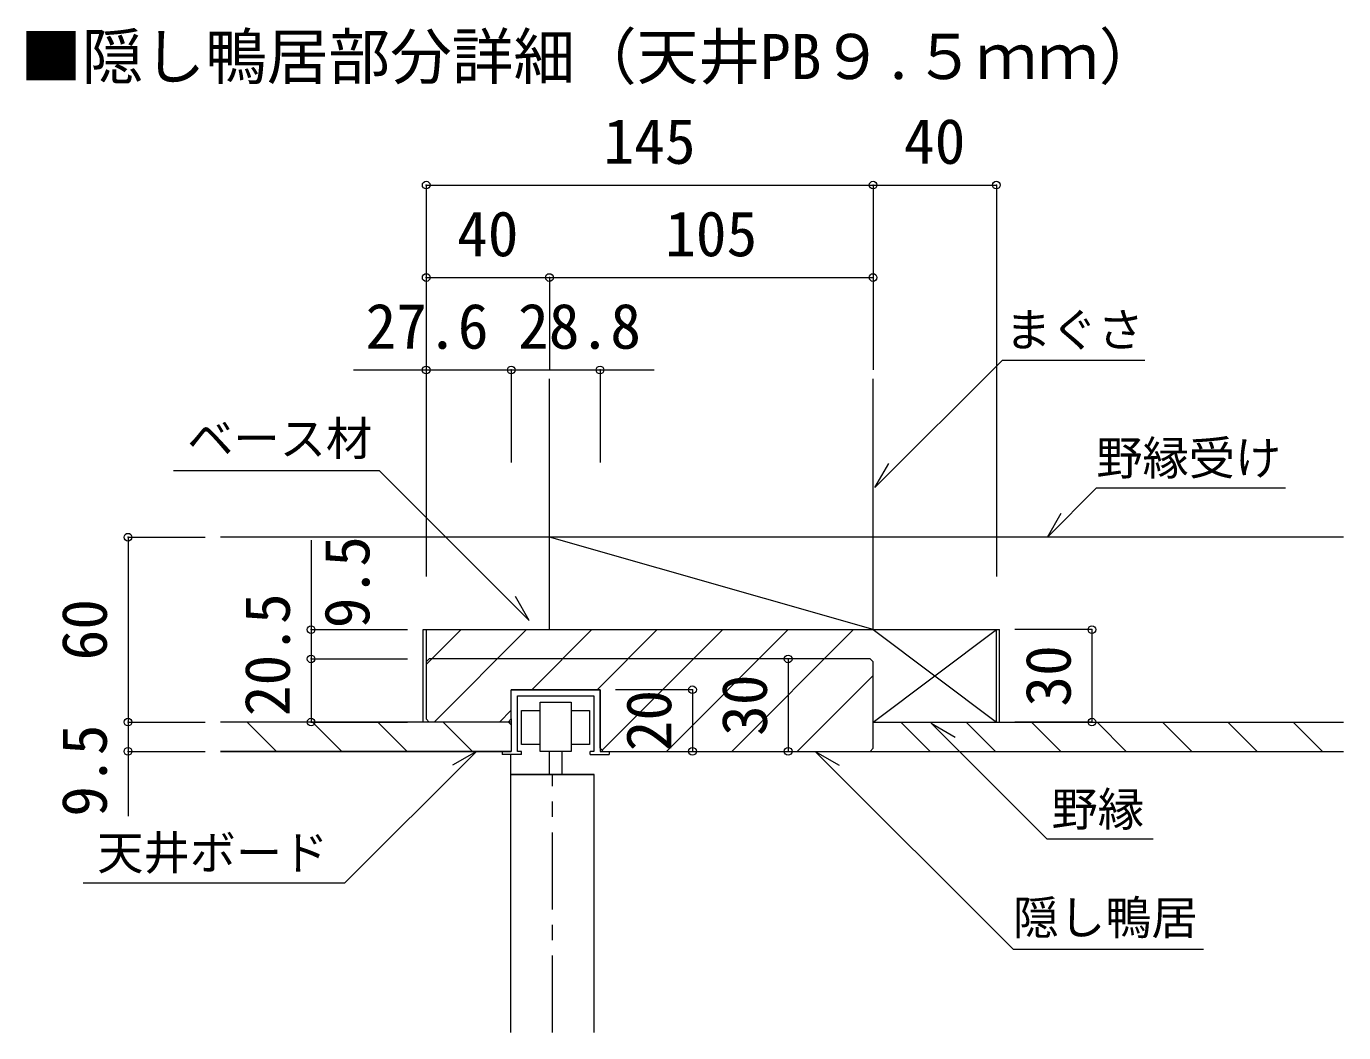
# Model space of a CAD drawing. Units: millimetres on the paper, with parts at other scales. Extents: x -489 to 198, y -138 to 282.
# Drawn here: x 98.6 to 184, y 216.3 to 281.6 of the extents above; entities that cross this region are included whole.
import ezdxf
from ezdxf.enums import TextEntityAlignment as Align

# ---------------------------------------------------------------- set-up
doc = ezdxf.new("R2010")
doc.units = ezdxf.units.MM
doc.header["$PDMODE"] = 32
doc.header["$PDSIZE"] = 0.5
doc.linetypes.add('CHAIN1', pattern=[8, 5, -1, 1, -1])
for name, color, linetype, lineweight in [('0-0_補助線', 7, 'Continuous', 9), ('0-1_通り芯', 4, 'CHAIN1', 9), ('0-3_仕上げ', 2, 'Continuous', 9), ('0-4_枠', 3, 'Continuous', 9), ('0-A_文字', 7, 'Continuous', 9), ('0-B_寸法', 7, 'Continuous', 9)]:
    doc.layers.add(name, color=color, linetype=linetype, lineweight=lineweight)
doc.styles.add('ＭＳ ゴシック', font='')
doc.styles.get('ＭＳ ゴシック').set_extended_font_data('MS Gothic')

msp = doc.modelspace()

# ---------------------------------------------------------------- linework, layer by layer
at = {"layer": '0-0_補助線'}
for p, q in [((153.51, 242.486), (132.51, 248.486)), ((153.51, 236.486), (161.51, 242.486)), ((153.51, 242.486), (161.51, 236.486)), ((161.51, 236.486), (161.51, 242.486)), ((130.03, 238.586), (135.79, 238.586)), ((135.79, 238.586), (135.79, 234.586)), ((130.429, 238.186), (135.39, 238.186)), ((130.429, 234.586), (130.429, 238.186)), ((135.39, 238.186), (135.39, 234.586)), ((133.91, 237.227), (135.104, 237.227)), ((135.104, 237.227), (135.104, 235.027)), ((130.03, 236.686), (130.03, 234.586)), ((153.51, 236.486), (184.044, 236.486)), ((111.164, 234.586), (130.03, 234.586)), ((129.43, 234.586), (129.43, 234.386)), ((130.689, 234.386), (129.43, 234.386)), ((130.03, 234.586), (129.51, 234.586)), ((131.91, 235.027), (130.704, 235.027)), ((133.91, 234.586), (131.91, 234.586)), ((132.51, 233.086), (132.51, 234.586)), ((133.31, 234.586), (133.31, 233.086)), ((135.104, 235.027), (133.91, 235.027)), ((135.156, 234.386), (135.156, 234.586)), ((135.39, 234.586), (135.156, 234.586)), ((135.156, 234.386), (136.39, 234.386)), ((135.79, 234.586), (136.39, 234.586)), ((135.79, 234.586), (136.31, 234.586)), ((136.39, 234.586), (136.39, 234.386))]:
    msp.add_line(p, q, dxfattribs=at)
at = {"layer": '0-0_補助線', "color": 4}
for p, q in [((126.779, 242.486), (124.51, 240.216)), ((131.022, 242.486), (125.022, 236.486)), ((135.265, 242.486), (131.365, 238.586)), ((139.507, 242.486), (135.607, 238.586)), ((143.75, 242.486), (138.35, 237.086)), ((147.993, 242.486), (140.093, 234.586)), ((152.235, 242.486), (144.335, 234.586)), ((153.51, 239.518), (148.578, 234.586)), ((130.03, 237.251), (129.265, 236.486)), ((138.35, 237.086), (135.92, 234.656)), ((114.787, 234.586), (112.887, 236.486)), ((119.03, 234.586), (117.13, 236.486)), ((123.273, 234.586), (121.373, 236.486)), ((127.515, 234.586), (125.615, 236.486)), ((130.03, 236.314), (129.858, 236.486)), ((157.214, 234.586), (155.314, 236.486)), ((161.456, 234.586), (159.556, 236.486)), ((165.699, 234.586), (163.799, 236.486)), ((169.942, 234.586), (168.042, 236.486)), ((174.184, 234.586), (172.284, 236.486)), ((178.427, 234.586), (176.527, 236.486)), ((182.669, 234.586), (180.769, 236.486))]:
    msp.add_line(p, q, dxfattribs=at)
at = {"layer": '0-0_補助線', "color": 3}
for p, q in [((130.03, 236.686), (130.03, 238.586)), ((135.41, 233.086), (130.01, 233.086)), ((130.01, 232.916), (130.01, 233.086)), ((133.31, 233.086), (132.51, 233.086))]:
    msp.add_line(p, q, dxfattribs=at)
at = {"layer": '0-0_補助線', "color": 6}
for p, q in [((130.01, 233.086), (135.41, 233.086)), ((130.01, 216.326), (130.01, 232.916)), ((135.41, 216.326), (135.41, 233.086))]:
    msp.add_line(p, q, dxfattribs=at)
at = {"layer": '0-0_補助線'}
for points in [[(131.91, 234.586), (131.91, 237.786), (133.91, 237.786), (133.91, 234.586)], [(130.704, 235.027), (130.704, 237.227), (131.91, 237.227)], [(130.689, 234.386), (130.689, 234.586), (130.429, 234.586)]]:
    msp.add_lwpolyline(points, dxfattribs=at)
at = {"layer": '0-1_通り芯'}
msp.add_line((132.71, 216.326), (132.71, 233.086), dxfattribs=at)
at = {"layer": '0-3_仕上げ'}
for p, q in [((132.51, 242.486), (132.51, 258.765)), ((153.51, 242.486), (153.51, 258.765)), ((184.044, 248.486), (111.164, 248.486)), ((130.03, 236.486), (111.164, 236.486)), ((153.51, 236.486), (184.044, 236.486)), ((130.03, 234.586), (111.164, 234.586)), ((153.31, 234.586), (184.044, 234.586))]:
    msp.add_line(p, q, dxfattribs=at)
at = {"layer": '0-4_枠'}
for p, q in [((124.31, 236.486), (124.31, 242.486)), ((124.31, 242.486), (161.71, 242.486)), ((124.51, 242.486), (124.51, 236.686)), ((161.71, 236.486), (161.71, 242.486)), ((124.51, 240.386), (124.71, 240.586)), ((153.31, 240.586), (124.71, 240.586)), ((153.31, 240.586), (153.51, 240.386)), ((153.51, 234.786), (153.51, 240.386)), ((135.79, 238.586), (130.03, 238.586)), ((135.79, 234.786), (135.79, 238.586)), ((124.71, 236.486), (124.51, 236.686)), ((130.03, 236.686), (129.83, 236.486)), ((135.99, 234.586), (135.79, 234.786)), ((135.99, 234.586), (153.31, 234.586)), ((153.51, 234.786), (153.31, 234.586))]:
    msp.add_line(p, q, dxfattribs=at)
at = {"layer": '0-4_枠', "color": 4}
msp.add_line((130.01, 233.086), (130.01, 234.386), dxfattribs=at)
at = {"layer": '0-A_文字'}
for p, q in [((153.633, 251.703), (161.899, 259.97)), ((161.899, 259.97), (171.135, 259.97)), ((153.633, 251.703), (154.533, 253.262)), ((121.49, 252.794), (108.11, 252.794)), ((131.198, 243.086), (121.49, 252.794)), ((164.822, 248.486), (165.722, 250.045)), ((131.198, 243.086), (130.298, 244.645)), ((157.279, 236.408), (158.838, 235.508)), ((127.77, 234.586), (119.206, 226.022)), ((127.77, 234.586), (126.211, 233.686)), ((149.76, 234.586), (151.318, 233.686)), ((119.206, 226.022), (102.244, 226.022))]:
    msp.add_line(p, q, dxfattribs=at)
for points in [[(164.822, 248.486), (168.016, 251.681), (180.276, 251.681)], [(157.279, 236.408), (164.778, 228.909), (171.689, 228.909)], [(149.76, 234.586), (162.605, 221.741), (174.954, 221.741)]]:
    msp.add_lwpolyline(points, dxfattribs=at)
at = {"layer": '0-B_寸法', "color": 4}
for p, q in [((124.51, 271.342), (153.51, 271.342)), ((124.51, 271.342), (124.51, 265.342)), ((153.51, 271.342), (153.51, 265.342)), ((153.51, 271.342), (161.51, 271.342)), ((161.51, 271.342), (161.51, 245.93)), ((124.51, 265.342), (132.51, 265.342)), ((124.51, 265.342), (124.51, 245.93)), ((132.51, 265.342), (132.51, 259.342)), ((132.51, 265.342), (153.51, 265.342)), ((153.51, 265.342), (153.51, 259.342)), ((119.791, 259.342), (130.03, 259.342)), ((124.51, 259.342), (124.51, 253.342)), ((130.03, 259.342), (130.03, 253.342)), ((130.03, 259.342), (139.307, 259.342)), ((135.79, 259.342), (135.79, 253.342)), ((105.164, 248.486), (105.164, 236.486)), ((105.164, 248.486), (110.164, 248.486)), ((117.04, 248.297), (117.04, 240.586)), ((117.04, 242.486), (123.293, 242.486)), ((167.71, 242.486), (162.71, 242.486)), ((167.71, 242.486), (167.71, 236.486)), ((117.04, 240.586), (117.04, 236.486)), ((117.04, 240.586), (123.293, 240.586)), ((147.998, 240.586), (147.998, 234.586)), ((141.79, 238.586), (136.79, 238.586)), ((141.79, 238.586), (141.79, 234.586)), ((105.164, 236.486), (110.164, 236.486)), ((105.164, 236.486), (105.164, 230.368)), ((117.04, 236.486), (123.293, 236.486)), ((167.71, 236.486), (162.71, 236.486)), ((105.164, 234.586), (110.164, 234.586))]:
    msp.add_line(p, q, dxfattribs=at)
at = {"layer": '0-B_寸法'}
for p in [(124.51, 271.342), (153.51, 271.342), (161.51, 271.342), (124.51, 265.342), (132.51, 265.342), (153.51, 265.342), (124.51, 259.342), (130.03, 259.342), (135.79, 259.342), (105.164, 248.486), (117.04, 242.486), (167.71, 242.486), (117.04, 240.586), (147.998, 240.586), (141.79, 238.586), (105.164, 236.486), (117.04, 236.486), (167.71, 236.486), (105.164, 234.586), (141.79, 234.586), (147.998, 234.586)]:
    msp.add_point(p, dxfattribs=at)

# ---------------------------------------------------------------- texts
at = {"layer": '0-0_補助線', "style": 'ＭＳ ゴシック'}
for s, height, p in [('■隠し鴨居部分詳細（天井PB９.５ｍｍ）', 2.933, (98.164, 277.342)), ('まぐさ', 2.199, (162.07, 260.191)), ('ベース材', 2.199, (109.003, 253.13)), ('野縁受け', 2.199, (167.994, 251.87)), ('野縁', 2.199, (165.088, 229.072)), ('天井ボード', 2.199, (103.162, 226.248)), ('隠し鴨居', 2.199, (162.575, 222.038))]:
    msp.add_text(s, height=height, dxfattribs=at).set_placement(p, align=Align.BOTTOM_LEFT)
at = {"layer": '0-B_寸法', "style": 'ＭＳ ゴシック'}
for s, p in [('145', (136.01, 271.842)), ('40', (155.51, 271.842)), ('40', (126.51, 265.842)), ('105', (140.01, 265.842)), ('27.6', (120.573, 259.842)), ('28.8', (130.469, 259.842))]:
    msp.add_text(s, height=2.933, dxfattribs=at).set_placement(p, align=Align.BOTTOM_LEFT)
for s, p in [('9.5', (121.706, 242.576)), ('20.5', (116.54, 236.867)), ('60', (104.664, 240.486)), ('30', (167.21, 237.486)), ('30', (147.498, 235.586)), ('20', (141.29, 234.586)), ('9.5', (104.664, 230.342))]:
    msp.add_text(s, height=2.933, rotation=90, dxfattribs=at).set_placement(p, align=Align.BOTTOM_LEFT)

doc.saveas('drawing.dxf')
